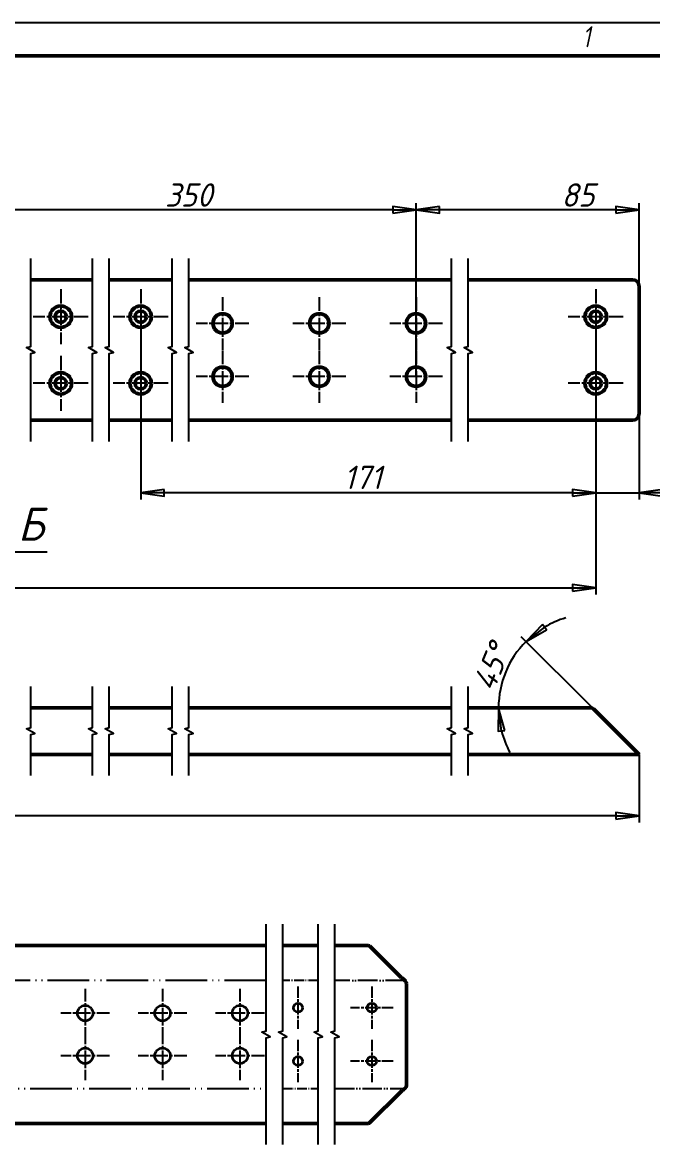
# Model space of a CAD drawing. Header units: millimetres. Extents: x 0 to 840, y 0 to 594.
# Drawn here: x 462.2 to 651.1, y 257.3 to 594 of the extents above; entities that cross this region are included whole.
import ezdxf

# ---------------------------------------------------------------- set-up
doc = ezdxf.new("R2010")
doc.units = ezdxf.units.MM
doc.header["$LTSCALE"] = 2
doc.linetypes.add('LT_04', pattern=[0.7087, 0.4724, -0.0591, 0.1181, -0.0591])
doc.linetypes.add('LT_16', pattern=[0.68, 0.48, -0.06, 0.01, -0.06, 0.01, -0.06])
for name, color, linetype, lineweight in [('Layer_02', 7, 'Continuous', 50), ('Layer_03', 7, 'Continuous', 25), ('Layer_05', 7, 'Continuous', 50), ('Layer_06', 7, 'Continuous', 25), ('Layer_07', 7, 'Continuous', 25), ('Layer_10', 7, 'LT_04', 25), ('Layer_11', 7, 'Continuous', 25)]:
    doc.layers.add(name, color=color, linetype=linetype, lineweight=lineweight)
doc.styles.add('Style_02', font='ariali.ttf', dxfattribs={"width": 0.8})
doc.styles.add('Style_03', font='GOST Common Italic.ttf')
doc.styles.add('Style_05', font='GOST Common Italic.ttf')
doc.dimstyles.new('DimStyle_06', dxfattribs={"dimscale": 2, "dimtxt": 3.5, "dimasz": 3.5, "dimexe": 1, "dimexo": 0, "dimgap": 0.5, "dimtad": 1, "dimrnd": 1e-08, "dimtxsty": 'Style_03', "dimblk": 'Filled-1', "dimcen": 2.5, "dimdle": 15, "dimclrd": 256, "dimclre": 256, "dimclrt": 256, "dimazin": 2, "dimtfac": 0.714286, "dimtdec": 3, "dimtmove": 0, "dimatfit": 3, "dimlwd": 25, "dimlwe": 25})

# ---------------------------------------------------------------- blocks, each defined once
blk = doc.blocks.new('Block_17')
at = {"layer": 'Layer_05', "lineweight": 25}
blk.add_line((0, 297), (420, 297), dxfattribs=at)
at = {"layer": 'Layer_05'}
blk.add_line((415, 292), (20, 292), dxfattribs=at)
at = {"layer": 'Layer_05', "insert": (315.02, 296.44), "char_height": 3.17, "width": 5.2327, "attachment_point": 1, "style": 'Style_02'}
blk.add_mtext('\\fGOST Common|b0|i1;\\H3.1700;1', dxfattribs=at)
blk = doc.blocks.new('2dDetail0')
at = {"layer": 'Layer_03'}
for p, q in [((218.94, 232.85), (227.37, 217.61)), ((227.37, 217.61), (234.81, 217.61))]:
    blk.add_line(p, q, dxfattribs=at)
blk.add_circle((206.67, 247.54), 19.14, dxfattribs=at)
at = {"layer": 'Layer_03', "insert": (230.42, 219.24), "char_height": 5, "attachment_point": 7, "style": 'Style_05'}
blk.add_mtext('Б', dxfattribs=at)
blk = doc.blocks.new('Filled-1')
at = {"color": 0}
for p, q in [((0, 0), (-1, 0.143)), ((-1, 0.143), (-1, -0.143)), ((-1, 0), (0, 0)), ((-1, -0.143), (0, 0))]:
    blk.add_line(p, q, dxfattribs=at)
at = {"color": 0, "flags": 128}
blk.add_lwpolyline([(-1, -0.143), (0, 0), (-1, 0.143), (-1, -0.143)], dxfattribs=at)
at = {"color": 0}
blk.add_solid([(-1, -0.143), (0, 0), (-1, 0.143), (-1, -0.143)], dxfattribs=at)
blk = doc.blocks.new('*D31')
at = {"layer": 'Defpoints', "color": 0, "linetype": 'Continuous'}
for p in [(580.21, 537.73), (647.07, 514.83), (580.21, 487.73)]:
    blk.add_point(p, dxfattribs=at)
at = {"layer": 'Layer_11', "linetype": 'Continuous', "lineweight": 25}
for p, q in [((580.21, 487.73), (580.21, 539.73)), ((647.07, 514.83), (647.07, 539.73)), ((640.07, 537.73), (587.21, 537.73))]:
    blk.add_line(p, q, dxfattribs=at)
at = {"layer": 'Layer_11', "linetype": 'Continuous', "lineweight": 25, "xscale": 7, "yscale": 7, "zscale": 7, "rotation": 180}
blk.add_blockref('Filled-1', (580.21, 537.73), dxfattribs=at)
at = {"layer": 'Layer_11', "linetype": 'Continuous', "lineweight": 25, "xscale": 7, "yscale": 7, "zscale": 7}
blk.add_blockref('Filled-1', (647.07, 537.73), dxfattribs=at)
at = {"layer": 'Layer_11', "linetype": 'Continuous', "lineweight": 25, "insert": (623.78, 545.73), "char_height": 7, "attachment_point": 1, "style": 'Style_03'}
blk.add_mtext('\\A1;85', dxfattribs=at)
blk = doc.blocks.new('*D32')
at = {"layer": 'Defpoints', "color": 0, "linetype": 'Continuous'}
for p in [(444.55, 537.73), (444.55, 487.73), (580.21, 487.73)]:
    blk.add_point(p, dxfattribs=at)
at = {"layer": 'Layer_11', "linetype": 'Continuous', "lineweight": 25}
for p, q in [((444.55, 487.73), (444.55, 539.73)), ((580.21, 487.73), (580.21, 539.73)), ((573.21, 537.73), (451.55, 537.73))]:
    blk.add_line(p, q, dxfattribs=at)
at = {"layer": 'Layer_11', "linetype": 'Continuous', "lineweight": 25, "xscale": 7, "yscale": 7, "zscale": 7, "rotation": 180}
blk.add_blockref('Filled-1', (444.55, 537.73), dxfattribs=at)
at = {"layer": 'Layer_11', "linetype": 'Continuous', "lineweight": 25, "xscale": 7, "yscale": 7, "zscale": 7}
blk.add_blockref('Filled-1', (580.21, 537.73), dxfattribs=at)
at = {"layer": 'Layer_11', "linetype": 'Continuous', "lineweight": 25, "insert": (504.95, 545.73), "char_height": 7, "attachment_point": 1, "style": 'Style_03'}
blk.add_mtext('\\A1;350', dxfattribs=at)
blk = doc.blocks.new('*D36')
at = {"layer": 'Defpoints', "color": 0, "linetype": 'Continuous'}
for p in [(55.43, 374.39), (647.07, 374.39), (55.43, 355.96)]:
    blk.add_point(p, dxfattribs=at)
at = {"layer": 'Layer_11', "linetype": 'Continuous', "lineweight": 25}
for p, q in [((55.43, 374.39), (55.43, 353.96)), ((647.07, 374.39), (647.07, 353.96)), ((640.07, 355.96), (62.43, 355.96))]:
    blk.add_line(p, q, dxfattribs=at)
at = {"layer": 'Layer_11', "linetype": 'Continuous', "lineweight": 25, "xscale": 7, "yscale": 7, "zscale": 7, "rotation": 180}
blk.add_blockref('Filled-1', (55.43, 355.96), dxfattribs=at)
at = {"layer": 'Layer_11', "linetype": 'Continuous', "lineweight": 25, "xscale": 7, "yscale": 7, "zscale": 7}
blk.add_blockref('Filled-1', (647.07, 355.96), dxfattribs=at)
at = {"layer": 'Layer_11', "linetype": 'Continuous', "lineweight": 25, "insert": (342.37, 364.05), "char_height": 7, "attachment_point": 1, "style": 'Style_03'}
blk.add_mtext('\\A1;1907', dxfattribs=at)
blk = doc.blocks.new('*D41')
at = {"layer": 'Defpoints', "color": 0, "linetype": 'Continuous'}
for p in [(634.07, 505.73), (647.07, 476.63), (634.07, 452.92)]:
    blk.add_point(p, dxfattribs=at)
at = {"layer": 'Layer_11', "linetype": 'Continuous', "lineweight": 25}
for p, q in [((634.07, 505.73), (634.07, 450.92)), ((647.07, 476.63), (647.07, 450.92)), ((627.07, 452.92), (620.07, 452.92)), ((634.07, 452.92), (647.07, 452.92)), ((654.07, 452.92), (674.4, 452.92))]:
    blk.add_line(p, q, dxfattribs=at)
at = {"layer": 'Layer_11', "linetype": 'Continuous', "lineweight": 25, "xscale": 7, "yscale": 7, "zscale": 7}
blk.add_blockref('Filled-1', (634.07, 452.92), dxfattribs=at)
at = {"layer": 'Layer_11', "linetype": 'Continuous', "lineweight": 25, "xscale": 7, "yscale": 7, "zscale": 7, "rotation": 180}
blk.add_blockref('Filled-1', (647.07, 452.92), dxfattribs=at)
at = {"layer": 'Layer_11', "linetype": 'Continuous', "lineweight": 25, "insert": (662.07, 460.92), "char_height": 7, "attachment_point": 1, "style": 'Style_03'}
blk.add_mtext('\\A1;\\fGOST Common|b0|i1;13*', dxfattribs=at)
blk = doc.blocks.new('*D42')
at = {"layer": 'Defpoints', "color": 0, "linetype": 'Continuous'}
for p in [(497.65, 505.73), (634.07, 505.73), (497.65, 452.92)]:
    blk.add_point(p, dxfattribs=at)
at = {"layer": 'Layer_11', "linetype": 'Continuous', "lineweight": 25}
for p, q in [((497.65, 505.73), (497.65, 450.92)), ((634.07, 505.73), (634.07, 450.92)), ((627.07, 452.92), (504.65, 452.92))]:
    blk.add_line(p, q, dxfattribs=at)
at = {"layer": 'Layer_11', "linetype": 'Continuous', "lineweight": 25, "xscale": 7, "yscale": 7, "zscale": 7, "rotation": 180}
blk.add_blockref('Filled-1', (497.65, 452.92), dxfattribs=at)
at = {"layer": 'Layer_11', "linetype": 'Continuous', "lineweight": 25, "xscale": 7, "yscale": 7, "zscale": 7}
blk.add_blockref('Filled-1', (634.07, 452.92), dxfattribs=at)
at = {"layer": 'Layer_11', "linetype": 'Continuous', "lineweight": 25, "insert": (558.53, 461.01), "char_height": 7, "attachment_point": 1, "style": 'Style_03'}
blk.add_mtext('\\A1;171', dxfattribs=at)
blk = doc.blocks.new('*D43')
at = {"layer": 'Defpoints', "color": 0, "linetype": 'Continuous'}
for p in [(68.43, 505.73), (634.07, 505.73), (634.07, 424.4)]:
    blk.add_point(p, dxfattribs=at)
at = {"layer": 'Layer_11', "linetype": 'Continuous', "lineweight": 25}
for p, q in [((68.43, 505.73), (68.43, 422.4)), ((634.07, 505.73), (634.07, 422.4)), ((75.43, 424.4), (627.07, 424.4))]:
    blk.add_line(p, q, dxfattribs=at)
at = {"layer": 'Layer_11', "linetype": 'Continuous', "lineweight": 25, "xscale": 7, "yscale": 7, "zscale": 7, "rotation": 180}
blk.add_blockref('Filled-1', (68.43, 424.4), dxfattribs=at)
at = {"layer": 'Layer_11', "linetype": 'Continuous', "lineweight": 25, "xscale": 7, "yscale": 7, "zscale": 7}
blk.add_blockref('Filled-1', (634.07, 424.4), dxfattribs=at)
at = {"layer": 'Layer_11', "linetype": 'Continuous', "lineweight": 25, "insert": (308.99, 432.49), "char_height": 7, "attachment_point": 1, "style": 'Style_03'}
blk.add_mtext('\\A1;\\fGOST Common|b0|i1;11х171=1881', dxfattribs=at)
blk = doc.blocks.new('*D44')
at = {"layer": 'Defpoints', "color": 0, "linetype": 'Continuous'}
for p in [(608.71, 402.46), (604.94, 388.39), (633.06, 388.41), (633.07, 388.39)]:
    blk.add_point(p, dxfattribs=at)
at = {"layer": 'Layer_11', "linetype": 'Continuous', "lineweight": 25}
blk.add_line((633.06, 388.41), (611.77, 409.7), dxfattribs=at)
for start, end in [(106.4079, 120.7039), (135, 180), (194.2961, 208.5921)]:
    blk.add_arc((633.07, 388.39), 28.13, start, end, dxfattribs=at)
at = {"layer": 'Layer_11', "linetype": 'Continuous', "lineweight": 25, "xscale": 7, "yscale": 7, "zscale": 7}
for p, rotation in [((613.18, 408.28), 217.8519717718984), ((604.94, 388.39), 97.14802822802866)]:
    blk.add_blockref('Filled-1', p, dxfattribs=dict(at, rotation=rotation))
at = {"layer": 'Layer_11', "linetype": 'Continuous', "lineweight": 25, "insert": (596.93, 395.55), "char_height": 7, "attachment_point": 1, "rotation": 67.5, "style": 'Style_03'}
blk.add_mtext('\\A1;45°', dxfattribs=at)

msp = doc.modelspace()

# ---------------------------------------------------------------- linework, layer by layer
at = {"layer": 'Layer_02'}
for p, q in [((464.7053, 516.8254), (483.2124, 516.8254)), ((488.2124, 516.8254), (507.0984, 516.8254)), ((512.0984, 516.8254), (590.833, 516.8254)), ((595.833, 516.8254), (645.0714, 516.8254)), ((647.0714, 514.8254), (647.0714, 476.6254)), ((483.2124, 474.6254), (464.7053, 474.6254)), ((507.0984, 474.6254), (488.2124, 474.6254)), ((590.833, 474.6254), (512.0984, 474.6254)), ((645.0714, 474.6254), (595.833, 474.6254)), ((464.7053, 388.3921), (483.2124, 388.3921)), ((488.2124, 388.3921), (507.0984, 388.3921)), ((512.0984, 388.3921), (590.833, 388.3921)), ((595.833, 388.3921), (632.6572, 388.3921)), ((645.0714, 376.3921), (633.3643, 388.0993)), ((483.2124, 374.3921), (464.7053, 374.3921)), ((507.0984, 374.3921), (488.2124, 374.3921)), ((590.833, 374.3921), (512.0984, 374.3921)), ((647.0714, 374.3921), (595.833, 374.3921)), ((645.0714, 376.3921), (647.0714, 374.3921)), ((446.8928, 317.071), (535.2492, 317.071)), ((540.2492, 317.071), (550.9033, 317.071)), ((555.9033, 317.071), (565.8238, 317.071)), ((575.7551, 307.471), (566.3895, 316.8366)), ((577.3551, 305.6614), (577.3551, 275.1014)), ((566.3895, 263.9262), (575.7551, 273.2918)), ((535.2492, 263.6918), (446.8928, 263.6918)), ((550.9033, 263.6918), (540.2492, 263.6918)), ((565.8238, 263.6918), (555.9033, 263.6918))]:
    msp.add_line(p, q, dxfattribs=at)
for centre, radius in [((473.6867, 505.7254), 3.25), ((497.6505, 505.7254), 3.25), ((634.0714, 505.7254), 3.25), ((473.6867, 505.7254), 1.7), ((497.6505, 505.7254), 1.7), ((522.2121, 503.7254), 2.9), ((551.2121, 503.7254), 2.9), ((580.2121, 503.7254), 2.9), ((634.0714, 505.7254), 1.7), ((473.6867, 485.7254), 3.25), ((497.6505, 485.7254), 3.25), ((522.2121, 487.7254), 2.9), ((551.2121, 487.7254), 2.9), ((580.2121, 487.7254), 2.9), ((634.0714, 485.7254), 3.25), ((473.6867, 485.7254), 1.7), ((497.6505, 485.7254), 1.7), ((634.0714, 485.7254), 1.7)]:
    msp.add_circle(centre, radius, dxfattribs=at)
at = {"layer": 'Layer_02', "lineweight": 35}
for centre, radius in [((544.7838, 298.3814), 1.36), ((566.9551, 298.3814), 1.36), ((481.0077, 296.7814), 2.32), ((504.2077, 296.7814), 2.32), ((527.4077, 296.7814), 2.32), ((481.0077, 283.9814), 2.32), ((504.2077, 283.9814), 2.32), ((527.4077, 283.9814), 2.32), ((544.7838, 282.3814), 1.36), ((566.9551, 282.3814), 1.36)]:
    msp.add_circle(centre, radius, dxfattribs=at)
at = {"layer": 'Layer_02'}
for centre, radius, start, end in [((645.0714, 514.8254), 2, 0, 90), ((645.0714, 476.6254), 2, 270, 0), ((632.6572, 387.3921), 1, 45, 90), ((565.8238, 316.271), 0.8, 45, 90), ((565.8238, 264.4918), 0.8, 270, 315)]:
    msp.add_arc(centre, radius, start, end, dxfattribs=at)
for points in [[(576.1551, 307.1799), (576.0247, 307.2769), (575.8899, 307.3739), (575.7551, 307.471)], [(575.7551, 273.2918), (575.8899, 273.3889), (576.0247, 273.4859), (576.1551, 273.5829)]]:
    msp.add_open_spline(points, degree=3, dxfattribs=at)
for points, knots in [([(577.3551, 305.6614), (577.3551, 306.1218), (576.9322, 306.5822), (576.3364, 307.0426), (576.2772, 307.0884), (576.2167, 307.1341), (576.1551, 307.1799)], [0, 0, 0, 0, 1.19897336, 1.19897336, 1.19897336, 1.31811607, 1.31811607, 1.31811607, 1.31811607]), ([(576.1551, 273.5829), (576.7743, 274.0433), (577.2678, 274.5037), (577.3438, 274.9641), (577.3514, 275.0099), (577.3551, 275.0556), (577.3551, 275.1014)], [-1.31811607, -1.31811607, -1.31811607, -1.31811607, -0.11914271, -0.11914271, -0.11914271, 0, 0, 0, 0])]:
    msp.add_open_spline(points, degree=3, knots=knots, dxfattribs=at)
at = {"layer": 'Layer_06', "flags": 128}
for points in [[(464.7053, 468.2754), (464.7053, 494.6688), (465.9553, 495.0037), (463.4553, 496.4471), (464.7053, 496.782), (464.7053, 523.1754)], [(483.2124, 468.2754), (483.2124, 494.6688), (484.4624, 495.0037), (481.9624, 496.4471), (483.2124, 496.782), (483.2124, 523.1754)], [(488.2124, 468.2754), (488.2124, 494.6688), (489.4624, 495.0037), (486.9624, 496.4471), (488.2124, 496.782), (488.2124, 523.1754)], [(507.0984, 468.2754), (507.0984, 494.6688), (508.3484, 495.0037), (505.8484, 496.4471), (507.0984, 496.782), (507.0984, 523.1754)], [(512.0984, 468.2754), (512.0984, 494.6688), (513.3484, 495.0037), (510.8484, 496.4471), (512.0984, 496.782), (512.0984, 523.1754)], [(590.833, 468.2754), (590.833, 494.6688), (592.083, 495.0037), (589.583, 496.4471), (590.833, 496.782), (590.833, 523.1754)], [(595.833, 468.2754), (595.833, 494.6688), (597.083, 495.0037), (594.583, 496.4471), (595.833, 496.782), (595.833, 523.1754)], [(464.7053, 368.0421), (464.7053, 380.3355), (465.9553, 380.6705), (463.4553, 382.1138), (464.7053, 382.4488), (464.7053, 394.7421)], [(483.2124, 368.0421), (483.2124, 380.3355), (484.4624, 380.6705), (481.9624, 382.1138), (483.2124, 382.4488), (483.2124, 394.7421)], [(488.2124, 368.0421), (488.2124, 380.3355), (489.4624, 380.6705), (486.9624, 382.1138), (488.2124, 382.4488), (488.2124, 394.7421)], [(507.0984, 368.0421), (507.0984, 380.3355), (508.3484, 380.6705), (505.8484, 382.1138), (507.0984, 382.4488), (507.0984, 394.7421)], [(512.0984, 368.0421), (512.0984, 380.3355), (513.3484, 380.6705), (510.8484, 382.1138), (512.0984, 382.4488), (512.0984, 394.7421)], [(590.833, 368.0421), (590.833, 380.3355), (592.083, 380.6705), (589.583, 382.1138), (590.833, 382.4488), (590.833, 394.7421)], [(595.833, 368.0421), (595.833, 380.3355), (597.083, 380.6705), (594.583, 382.1138), (595.833, 382.4488), (595.833, 394.7421)], [(535.2492, 257.3418), (535.2492, 289.3248), (536.4992, 289.6597), (533.9992, 291.1031), (535.2492, 291.438), (535.2492, 323.421)], [(540.2492, 257.3418), (540.2492, 289.3248), (541.4992, 289.6597), (538.9992, 291.1031), (540.2492, 291.438), (540.2492, 323.421)], [(550.9033, 257.3418), (550.9033, 289.3248), (552.1533, 289.6597), (549.6533, 291.1031), (550.9033, 291.438), (550.9033, 323.421)], [(555.9033, 257.3418), (555.9033, 289.3248), (557.1533, 289.6597), (554.6533, 291.1031), (555.9033, 291.438), (555.9033, 323.421)]]:
    msp.add_lwpolyline(points, dxfattribs=at)
at = {"layer": 'Layer_07', "linetype": 'LT_04', "ltscale": 4.582984}
for p, q in [((473.6867, 513.9754), (473.6867, 497.4754)), ((497.6505, 513.9754), (497.6505, 497.4754)), ((634.0714, 513.9754), (634.0714, 497.4754)), ((481.9367, 505.7254), (465.4367, 505.7254)), ((505.9005, 505.7254), (489.4005, 505.7254)), ((642.3214, 505.7254), (625.8214, 505.7254)), ((473.6867, 493.9754), (473.6867, 477.4754)), ((497.6505, 493.9754), (497.6505, 477.4754)), ((634.0714, 493.9754), (634.0714, 477.4754)), ((481.9367, 485.7254), (465.4367, 485.7254)), ((505.9005, 485.7254), (489.4005, 485.7254)), ((642.3214, 485.7254), (625.8214, 485.7254))]:
    msp.add_line(p, q, dxfattribs=at)
at = {"layer": 'Layer_07', "linetype": 'LT_04', "ltscale": 4.38855}
for p, q in [((522.2121, 511.6254), (522.2121, 495.8254)), ((551.2121, 511.6254), (551.2121, 495.8254)), ((580.2121, 511.6254), (580.2121, 495.8254)), ((530.1121, 503.7254), (514.3121, 503.7254)), ((559.1121, 503.7254), (543.3121, 503.7254)), ((588.1121, 503.7254), (572.3121, 503.7254)), ((522.2121, 495.6254), (522.2121, 479.8254)), ((551.2121, 495.6254), (551.2121, 479.8254)), ((580.2121, 495.6254), (580.2121, 479.8254)), ((530.1121, 487.7254), (514.3121, 487.7254)), ((559.1121, 487.7254), (543.3121, 487.7254)), ((588.1121, 487.7254), (572.3121, 487.7254))]:
    msp.add_line(p, q, dxfattribs=at)
at = {"layer": 'Layer_07', "linetype": 'LT_04', "ltscale": 4.066345}
for p, q in [((481.0077, 304.1014), (481.0077, 289.4614)), ((504.2077, 304.1014), (504.2077, 289.4614)), ((527.4077, 304.1014), (527.4077, 289.4614)), ((488.3277, 296.7814), (473.6877, 296.7814)), ((511.5277, 296.7814), (496.8877, 296.7814)), ((534.7277, 296.7814), (520.0877, 296.7814)), ((481.0077, 291.3014), (481.0077, 276.6614)), ((504.2077, 291.3014), (504.2077, 276.6614)), ((527.4077, 291.3014), (527.4077, 276.6614)), ((488.3277, 283.9814), (473.6877, 283.9814)), ((511.5277, 283.9814), (496.8877, 283.9814)), ((534.7277, 283.9814), (520.0877, 283.9814))]:
    msp.add_line(p, q, dxfattribs=at)
at = {"layer": 'Layer_07', "linetype": 'LT_04', "ltscale": 3.533041}
for p, q in [((544.7838, 304.7414), (544.7838, 292.0214)), ((566.9551, 304.7414), (566.9551, 292.0214)), ((573.3151, 298.3814), (560.5951, 298.3814)), ((544.7838, 288.7414), (544.7838, 276.0214)), ((566.9551, 288.7414), (566.9551, 276.0214)), ((573.3151, 282.3814), (560.5951, 282.3814))]:
    msp.add_line(p, q, dxfattribs=at)
at = {"layer": 'Layer_10', "linetype": 'LT_16', "ltscale": 12.99359}
for p, q in [((535.2492, 306.5662), (446.8928, 306.5662)), ((446.8928, 274.1966), (535.2492, 274.1966))]:
    msp.add_line(p, q, dxfattribs=at)
at = {"layer": 'Layer_10', "linetype": 'LT_16', "ltscale": 3.084132}
for p, q in [((550.9033, 306.5662), (540.2492, 306.5662)), ((540.2492, 274.1966), (550.9033, 274.1966))]:
    msp.add_line(p, q, dxfattribs=at)
at = {"layer": 'Layer_10', "linetype": 'LT_16', "ltscale": 6.07423}
for p, q in [((576.8865, 306.5662), (555.9033, 306.5662)), ((555.9033, 274.1966), (576.8865, 274.1966))]:
    msp.add_line(p, q, dxfattribs=at)
at = {"layer": 'Layer_11'}
msp.add_line((633.3643, 388.0993), (633.0714, 388.3921), dxfattribs=at)

# ---------------------------------------------------------------- block references
at = {"xscale": 2, "yscale": 2, "zscale": 2}
msp.add_blockref('Block_17', (0, 0), dxfattribs=at)
at = {"layer": 'Layer_03', "xscale": 2, "yscale": 2, "zscale": 2}
msp.add_blockref('2dDetail0', (0, 0), dxfattribs=at)

# ---------------------------------------------------------------- dimensions: what is measured, and where the dimension line sits
at = {"layer": 'Layer_11', "linetype": 'Continuous', "lineweight": 25}
for base, p1, p2, text, override, picture, middle in [((444.553, 537.7254), (580.2121, 487.7254), (444.553, 487.7254), '350', {"dimgap": 0.5, "dimdec": 2, "dimlfac": 2.579997, "dimtol": 0, "dimlim": 0, "dimtp": 0, "dimtm": 0, "dimtdec": 3, "dimtofl": 0, "dimatfit": 1}, '*D32', (512.3826, 537.7254)), ((580.2121, 537.7254), (647.0714, 514.8254), (580.2121, 487.7254), '85', {"dimgap": 0.5, "dimdec": 2, "dimlfac": 1.271327, "dimtol": 0, "dimlim": 0, "dimtp": 0, "dimtm": 0, "dimtdec": 3, "dimtofl": 0, "dimatfit": 1}, '*D31', (628.6234, 537.7254)), ((634.0714, 424.3965), (68.4277, 505.7254), (634.0714, 505.7254), '\\fGOST Common|b0|i1;11х171=1881', {"dimgap": 0.5, "dimdec": 2, "dimlfac": 3.325415, "dimtol": 0, "dimlim": 0, "dimtp": 0, "dimtm": 0, "dimtdec": 3, "dimtofl": 0, "dimatfit": 1}, '*D43', (332.765, 424.3965)), ((497.6505, 452.9181), (634.0714, 505.7254), (497.6505, 505.7254), '171', {"dimgap": 0.5, "dimdec": 2, "dimlfac": 1.253473, "dimtol": 0, "dimlim": 0, "dimtp": 0, "dimtm": 0, "dimtdec": 3, "dimtofl": 0, "dimatfit": 1}, '*D42', (564.1511, 452.9181)), ((634.0714, 452.9181), (647.0714, 476.6254), (634.0714, 505.7254), '\\fGOST Common|b0|i1;<>*', {"dimgap": 0.5, "dimdec": 2, "dimtol": 0, "dimlim": 0, "dimtp": 0, "dimtm": 0, "dimtdec": 3, "dimtofl": 1, "dimatfit": 1}, '*D41', (667.7377, 452.9181)), ((55.4277, 355.9621), (647.0714, 374.3921), (55.4277, 374.3921), '1907', {"dimgap": 0.5, "dimdec": 2, "dimlfac": 3.223224, "dimtol": 0, "dimlim": 0, "dimtp": 0, "dimtm": 0, "dimtdec": 3, "dimtofl": 0, "dimatfit": 1}, '*D36', (351.2496, 355.9621))]:
    dim = msp.add_linear_dim(base=base, p1=p1, p2=p2, angle=180, text=text, dimstyle='DimStyle_06', override=override, dxfattribs=at)
    dim.commit()
    dim.dimension.update_dxf_attribs({"geometry": picture, "text_midpoint": middle, "dimtype": 160})
dim = msp.add_angular_dim_3p(base=(608.71225, 402.45591), center=(633.0714, 388.39215), p1=(633.05726, 388.40629), p2=(604.94387, 388.39215), dimstyle='DimStyle_06', override={"dimgap": 0.5, "dimse2": 1, "dimadec": 2, "dimtol": 0, "dimlim": 0, "dimtp": 0, "dimtm": 0, "dimtdec": 2}, dxfattribs=at)
dim.commit()
dim.dimension.update_dxf_attribs({"geometry": '*D44', "text_midpoint": (607.08495, 399.15609), "dimtype": 165})

doc.saveas('drawing.dxf')
